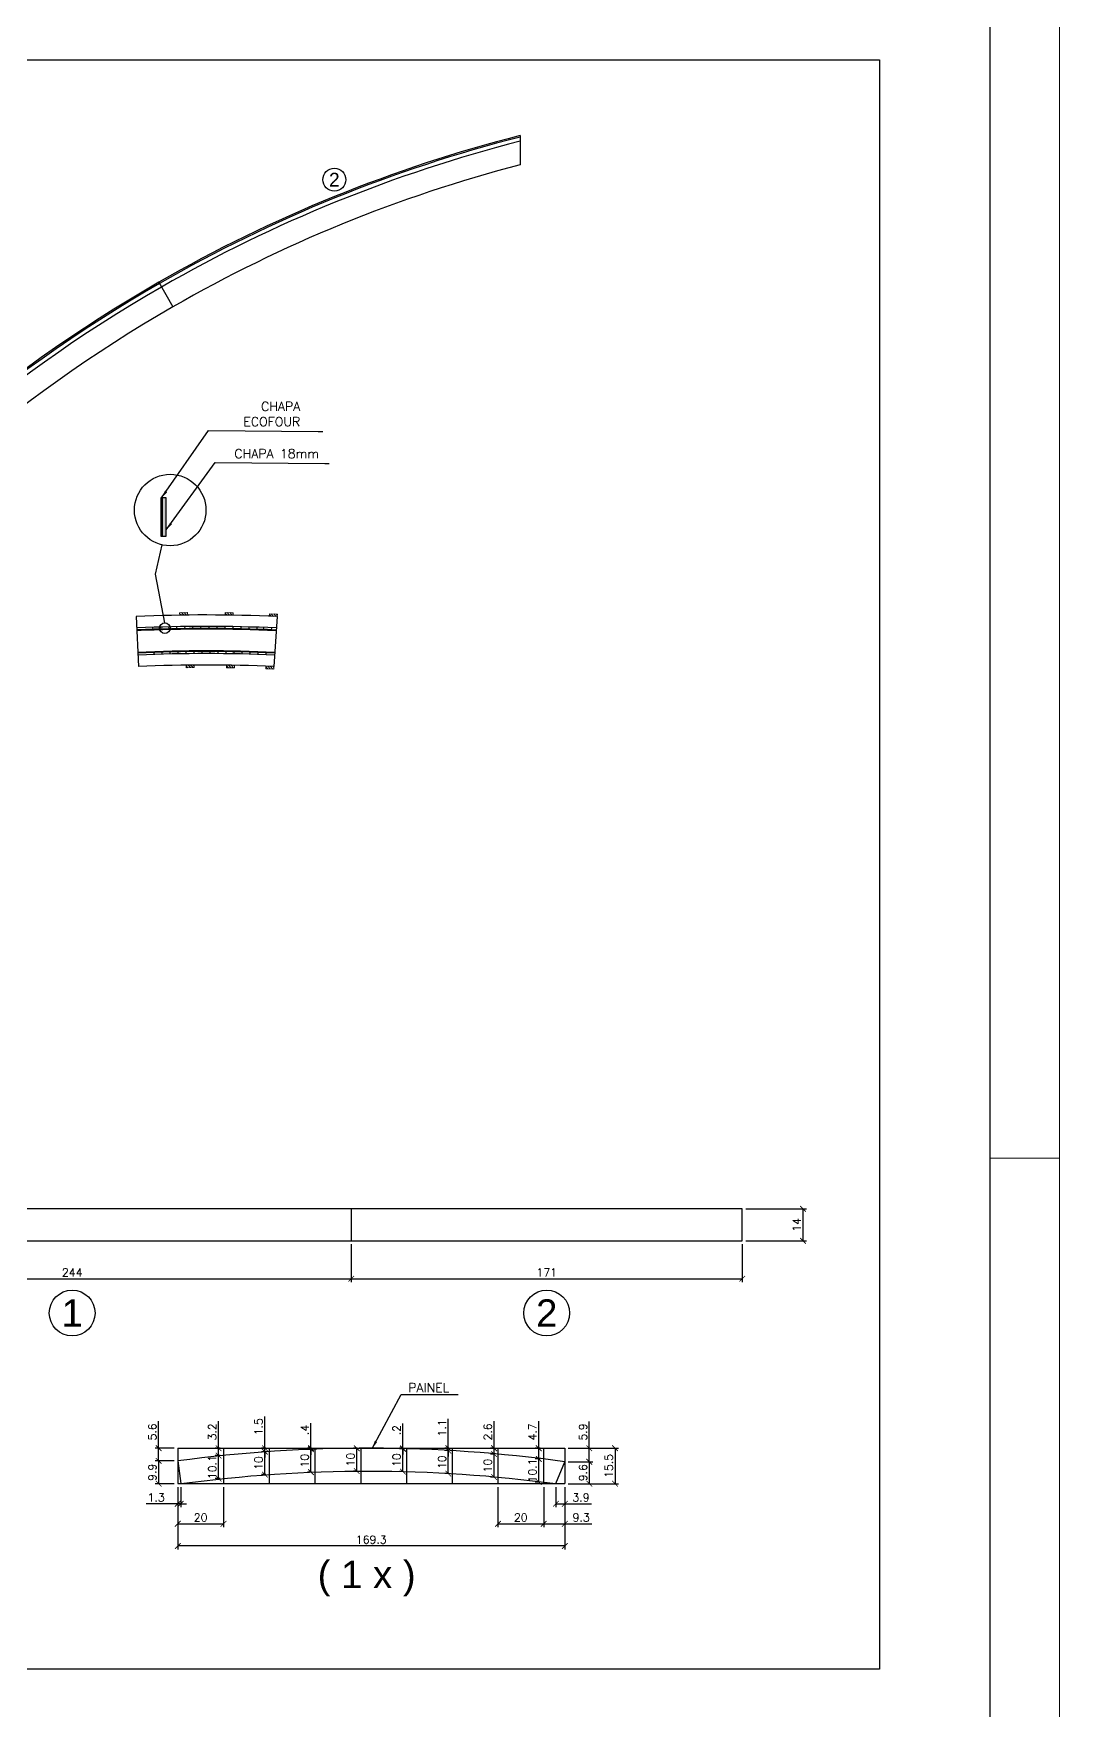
# Model space of a CAD drawing. Extents: x 3022 to 8661, y -614 to 3008.
# Drawn here: x 7764 to 8661, y 714 to 2181 of the extents above; entities that cross this region are included whole.
import ezdxf
from ezdxf.enums import TextEntityAlignment as Align

# ---------------------------------------------------------------- set-up
doc = ezdxf.new("R2010")
doc.units = 0
doc.header["$PDMODE"] = 34
for name, color, linetype in [('COTA', 241, 'Continuous'), ('Cota Seção (2x)', 4, 'Continuous'), ('Painéis', 200, 'Continuous'), ('Romaneio', 10, 'Continuous')]:
    doc.layers.add(name, color=color, linetype=linetype)
for name, color, linetype, lineweight in [('FOLHA', 255, 'Continuous', 5), ('Hachura', 251, 'Continuous', 9), ('Madeira', 126, 'Continuous', 18)]:
    doc.layers.add(name, color=color, linetype=linetype, lineweight=lineweight)
doc.styles.add('ARIAL', font='arial.ttf')
doc.styles.add('COTA TECNICA', font='techl___.ttf', dxfattribs={"height": 10})
doc.styles.add('ROMANS', font='romans.shx')
doc.dimstyles.new('Cota Seção (2x)', dxfattribs={"dimtxt": 7, "dimasz": 5, "dimexe": 3, "dimexo": 3, "dimgap": 2, "dimtad": 3, "dimdec": 1, "dimlfac": 0.5, "dimzin": 12, "dimdsep": 46, "dimtxsty": 'ROMANS', "dimblk": 'ARCHTICK', "dimcen": 0, "dimclrd": 4, "dimclre": 4, "dimclrt": 1, "dimadec": 1, "dimazin": 3, "dimtfac": 1, "dimtdec": 1, "dimtmove": 0, "dimatfit": 3, "dimldrblk": 'OBLIQUE', "dimfxl": 1, "dimtolj": 1, "dimtzin": 12, "dimarcsym": 0})
doc.dimstyles.new('PAINEL', dxfattribs={"dimtxt": 10, "dimasz": 3, "dimexe": 3, "dimexo": 3, "dimgap": 3, "dimtad": 1, "dimdec": 1, "dimzin": 12, "dimdsep": 46, "dimtxsty": 'COTA TECNICA', "dimblk1": 'OBLIQUE', "dimblk2": 'OBLIQUE', "dimsah": 1, "dimcen": 0.9, "dimclrd": 4, "dimclre": 4, "dimclrt": 240, "dimadec": 1, "dimazin": 3, "dimtfac": 1, "dimtdec": 1, "dimtmove": 0, "dimatfit": 3, "dimfxl": 1, "dimtolj": 1, "dimtzin": 12, "dimarcsym": 0})

# ---------------------------------------------------------------- blocks, each defined once
blk = doc.blocks.new('_ArchTick')
at = {"color": 0, "linetype": 'ByBlock', "const_width": 0.15}
blk.add_lwpolyline([(-0.5, -0.5), (0.5, 0.5)], dxfattribs=at)
blk = doc.blocks.new('*D322')
at = {"layer": 'COTA', "color": 4, "lineweight": -2, "transparency": 16777216}
for p, q in [((7554.1, 1121.7), (7554.1, 1088.6)), ((8042.1, 1121.7), (8042.1, 1088.6)), ((7554.1, 1091.6), (8042.1, 1091.6))]:
    blk.add_line(p, q, dxfattribs=at)
at = {"layer": 'Defpoints', "color": 0, "transparency": 16777216}
for p in [(7554.1, 1124.7), (8042.1, 1124.7), (8042.1, 1091.6)]:
    blk.add_point(p, dxfattribs=at)
at = {"layer": 'COTA', "color": 4, "lineweight": -2, "transparency": 16777216, "xscale": 5, "yscale": 5, "zscale": 5, "rotation": 180}
blk.add_blockref('_ArchTick', (7554.1, 1091.6), dxfattribs=at)
at = {"layer": 'COTA', "color": 4, "lineweight": -2, "transparency": 16777216, "xscale": 5, "yscale": 5, "zscale": 5}
blk.add_blockref('_ArchTick', (8042.1, 1091.6), dxfattribs=at)
at = {"layer": 'COTA', "color": 1, "transparency": 16777216, "insert": (7798.1, 1097.1), "char_height": 7, "attachment_point": 5, "style": 'ROMANS'}
blk.add_mtext('\\A1;244', dxfattribs=at)
blk = doc.blocks.new('_Oblique')
at = {"color": 0, "linetype": 'ByBlock', "lineweight": -2}
blk.add_line((-0.5, -0.5), (0.5, 0.5), dxfattribs=at)
blk = doc.blocks.new('*D323')
at = {"layer": 'COTA', "color": 4, "lineweight": -2, "transparency": 16777216}
for p, q in [((8042.1, 1121.7), (8042.1, 1088.6)), ((8384.1, 1121.7), (8384.1, 1088.6)), ((8042.1, 1091.6), (8384.1, 1091.6))]:
    blk.add_line(p, q, dxfattribs=at)
at = {"layer": 'Defpoints', "color": 0, "transparency": 16777216}
for p in [(8042.1, 1124.7), (8384.1, 1124.7), (8384.1, 1091.6)]:
    blk.add_point(p, dxfattribs=at)
at = {"layer": 'COTA', "color": 4, "lineweight": -2, "transparency": 16777216, "xscale": 5, "yscale": 5, "zscale": 5, "rotation": 180}
blk.add_blockref('_ArchTick', (8042.1, 1091.6), dxfattribs=at)
at = {"layer": 'COTA', "color": 4, "lineweight": -2, "transparency": 16777216, "xscale": 5, "yscale": 5, "zscale": 5}
blk.add_blockref('_ArchTick', (8384.1, 1091.6), dxfattribs=at)
at = {"layer": 'COTA', "color": 1, "transparency": 16777216, "insert": (8213.1, 1097.1), "char_height": 7, "attachment_point": 5, "style": 'ROMANS'}
blk.add_mtext('\\A1;171', dxfattribs=at)
blk = doc.blocks.new('*D324')
at = {"layer": 'COTA', "color": 4, "lineweight": -2, "transparency": 16777216}
for p, q in [((8387.1, 1152.7), (8440.2, 1152.7)), ((8437.2, 1124.7), (8437.2, 1152.7)), ((8387.1, 1124.7), (8440.2, 1124.7))]:
    blk.add_line(p, q, dxfattribs=at)
at = {"layer": 'Defpoints', "color": 0, "transparency": 16777216}
for p in [(8384.1, 1152.7), (8437.2, 1152.7), (8384.1, 1124.7)]:
    blk.add_point(p, dxfattribs=at)
at = {"layer": 'COTA', "color": 4, "lineweight": -2, "transparency": 16777216, "xscale": 5, "yscale": 5, "zscale": 5}
for p, rotation in [((8437.2, 1152.7), 90), ((8437.2, 1124.7), 270)]:
    blk.add_blockref('_ArchTick', p, dxfattribs=dict(at, rotation=rotation))
at = {"layer": 'COTA', "color": 1, "transparency": 16777216, "insert": (8431.7, 1138.7), "char_height": 7, "attachment_point": 5, "rotation": 90, "style": 'ROMANS'}
blk.add_mtext('\\A1;14', dxfattribs=at)
blk = doc.blocks.new('*D357')
at = {"layer": 'COTA', "color": 4, "lineweight": -2, "transparency": 16777216}
for p, q in [((7890.4, 909.3), (7890.4, 854.8)), ((8228.9, 909.3), (8228.9, 854.8)), ((8228.9, 857.8), (7890.4, 857.8))]:
    blk.add_line(p, q, dxfattribs=at)
at = {"layer": 'Defpoints', "color": 0, "transparency": 16777216}
for p in [(7890.4, 912.3), (8228.9, 912.3), (7890.4, 857.8)]:
    blk.add_point(p, dxfattribs=at)
at = {"layer": 'COTA', "color": 4, "lineweight": -2, "transparency": 16777216, "xscale": 5, "yscale": 5, "zscale": 5, "rotation": 180}
blk.add_blockref('_ArchTick', (7890.4, 857.8), dxfattribs=at)
at = {"layer": 'COTA', "color": 4, "lineweight": -2, "transparency": 16777216, "xscale": 5, "yscale": 5, "zscale": 5}
blk.add_blockref('_ArchTick', (8228.9, 857.8), dxfattribs=at)
at = {"layer": 'COTA', "color": 1, "transparency": 16777216, "insert": (8059.6, 863.3), "char_height": 7, "attachment_point": 5, "style": 'ROMANS'}
blk.add_mtext('\\A1;169.3', dxfattribs=at)
blk = doc.blocks.new('*D358')
at = {"layer": 'COTA', "color": 4, "lineweight": -2, "transparency": 16777216}
for p, q in [((7890.4, 909.3), (7890.4, 891.7)), ((7893, 909.3), (7893, 891.7)), ((7890.4, 894.7), (7862.7, 894.7)), ((7893, 894.7), (7890.4, 894.7)), ((7893, 894.7), (7898, 894.7))]:
    blk.add_line(p, q, dxfattribs=at)
at = {"layer": 'Defpoints', "color": 0, "transparency": 16777216}
for p in [(7890.4, 912.3), (7893, 912.3), (7890.4, 894.7)]:
    blk.add_point(p, dxfattribs=at)
at = {"layer": 'COTA', "color": 4, "lineweight": -2, "transparency": 16777216, "xscale": 5, "yscale": 5, "zscale": 5}
blk.add_blockref('_ArchTick', (7890.4, 894.7), dxfattribs=at)
at = {"layer": 'COTA', "color": 4, "lineweight": -2, "transparency": 16777216, "xscale": 5, "yscale": 5, "zscale": 5, "rotation": 180}
blk.add_blockref('_ArchTick', (7893, 894.7), dxfattribs=at)
at = {"layer": 'COTA', "color": 1, "transparency": 16777216, "insert": (7871.5, 900.2), "char_height": 7, "attachment_point": 5, "style": 'ROMANS'}
blk.add_mtext('\\A1;1.3', dxfattribs=at)
blk = doc.blocks.new('*D359')
at = {"layer": 'COTA', "color": 4, "lineweight": -2, "transparency": 16777216}
for p, q in [((7890.4, 909.3), (7890.4, 874.2)), ((7930.4, 909.3), (7930.4, 874.2)), ((7890.4, 877.2), (7930.4, 877.2))]:
    blk.add_line(p, q, dxfattribs=at)
at = {"layer": 'Defpoints', "color": 0, "transparency": 16777216}
for p in [(7890.4, 912.3), (7930.4, 912.3), (7930.4, 877.2)]:
    blk.add_point(p, dxfattribs=at)
at = {"layer": 'COTA', "color": 4, "lineweight": -2, "transparency": 16777216, "xscale": 5, "yscale": 5, "zscale": 5, "rotation": 180}
blk.add_blockref('_ArchTick', (7890.4, 877.2), dxfattribs=at)
at = {"layer": 'COTA', "color": 4, "lineweight": -2, "transparency": 16777216, "xscale": 5, "yscale": 5, "zscale": 5}
blk.add_blockref('_ArchTick', (7930.4, 877.2), dxfattribs=at)
at = {"layer": 'COTA', "color": 1, "transparency": 16777216, "insert": (7910.4, 882.7), "char_height": 7, "attachment_point": 5, "style": 'ROMANS'}
blk.add_mtext('\\A1;20', dxfattribs=at)
blk = doc.blocks.new('*D360')
at = {"layer": 'COTA', "color": 4, "lineweight": -2, "transparency": 16777216}
for p, q in [((8170.4, 909.3), (8170.4, 874.2)), ((8210.4, 909.3), (8210.4, 874.2)), ((8170.4, 877.2), (8210.4, 877.2))]:
    blk.add_line(p, q, dxfattribs=at)
at = {"layer": 'Defpoints', "color": 0, "transparency": 16777216}
for p in [(8170.4, 912.3), (8210.4, 912.3), (8210.4, 877.2)]:
    blk.add_point(p, dxfattribs=at)
at = {"layer": 'COTA', "color": 4, "lineweight": -2, "transparency": 16777216, "xscale": 5, "yscale": 5, "zscale": 5, "rotation": 180}
blk.add_blockref('_ArchTick', (8170.4, 877.2), dxfattribs=at)
at = {"layer": 'COTA', "color": 4, "lineweight": -2, "transparency": 16777216, "xscale": 5, "yscale": 5, "zscale": 5}
blk.add_blockref('_ArchTick', (8210.4, 877.2), dxfattribs=at)
at = {"layer": 'COTA', "color": 1, "transparency": 16777216, "insert": (8190.4, 882.7), "char_height": 7, "attachment_point": 5, "style": 'ROMANS'}
blk.add_mtext('\\A1;20', dxfattribs=at)
blk = doc.blocks.new('*D361')
at = {"layer": 'COTA', "color": 4, "lineweight": -2, "transparency": 16777216}
for p, q in [((8210.4, 909.3), (8210.4, 874.2)), ((8228.9, 909.3), (8228.9, 874.2)), ((8210.4, 877.2), (8228.9, 877.2)), ((8228.9, 877.2), (8252.5, 877.2))]:
    blk.add_line(p, q, dxfattribs=at)
at = {"layer": 'Defpoints', "color": 0, "transparency": 16777216}
for p in [(8210.4, 912.3), (8228.9, 912.3), (8228.9, 877.2)]:
    blk.add_point(p, dxfattribs=at)
at = {"layer": 'COTA', "color": 4, "lineweight": -2, "transparency": 16777216, "xscale": 5, "yscale": 5, "zscale": 5, "rotation": 180}
blk.add_blockref('_ArchTick', (8210.4, 877.2), dxfattribs=at)
at = {"layer": 'COTA', "color": 4, "lineweight": -2, "transparency": 16777216, "xscale": 5, "yscale": 5, "zscale": 5}
blk.add_blockref('_ArchTick', (8228.9, 877.2), dxfattribs=at)
at = {"layer": 'COTA', "color": 1, "transparency": 16777216, "insert": (8243.2, 882.7), "char_height": 7, "attachment_point": 5, "style": 'ROMANS'}
blk.add_mtext('\\A1;9.3', dxfattribs=at)
blk = doc.blocks.new('*D362')
at = {"layer": 'COTA', "color": 4, "lineweight": -2, "transparency": 16777216}
for p, q in [((8221.1, 909.3), (8221.1, 891.7)), ((8228.9, 909.3), (8228.9, 891.7)), ((8221.1, 894.7), (8228.9, 894.7)), ((8228.9, 894.7), (8252.2, 894.7))]:
    blk.add_line(p, q, dxfattribs=at)
at = {"layer": 'Defpoints', "color": 0, "transparency": 16777216}
for p in [(8221.1, 912.3), (8228.9, 912.3), (8228.9, 894.7)]:
    blk.add_point(p, dxfattribs=at)
at = {"layer": 'COTA', "color": 4, "lineweight": -2, "transparency": 16777216, "xscale": 5, "yscale": 5, "zscale": 5, "rotation": 180}
blk.add_blockref('_ArchTick', (8221.1, 894.7), dxfattribs=at)
at = {"layer": 'COTA', "color": 4, "lineweight": -2, "transparency": 16777216, "xscale": 5, "yscale": 5, "zscale": 5}
blk.add_blockref('_ArchTick', (8228.9, 894.7), dxfattribs=at)
at = {"layer": 'COTA', "color": 1, "transparency": 16777216, "insert": (8243, 900.2), "char_height": 7, "attachment_point": 5, "style": 'ROMANS'}
blk.add_mtext('\\A1;3.9', dxfattribs=at)
blk = doc.blocks.new('*D363')
at = {"layer": 'COTA', "color": 4, "lineweight": -2, "transparency": 16777216}
for p, q in [((7887.4, 932.2), (7870.7, 932.2)), ((7873.7, 932.2), (7873.7, 912.3)), ((7887.4, 912.3), (7870.7, 912.3))]:
    blk.add_line(p, q, dxfattribs=at)
at = {"layer": 'Defpoints', "color": 0, "transparency": 16777216}
for p in [(7890.4, 932.2), (7873.7, 912.3), (7890.4, 912.3)]:
    blk.add_point(p, dxfattribs=at)
at = {"layer": 'COTA', "color": 4, "lineweight": -2, "transparency": 16777216, "xscale": 5, "yscale": 5, "zscale": 5}
for p, rotation in [((7873.7, 932.2), 90), ((7873.7, 912.3), 270)]:
    blk.add_blockref('_ArchTick', p, dxfattribs=dict(at, rotation=rotation))
at = {"layer": 'COTA', "color": 1, "transparency": 16777216, "insert": (7868.2, 922.3), "char_height": 7, "attachment_point": 5, "rotation": 90, "style": 'ROMANS'}
blk.add_mtext('\\A1;9.9', dxfattribs=at)
blk = doc.blocks.new('*D364')
at = {"layer": 'COTA', "color": 4, "lineweight": -2, "transparency": 16777216}
for p, q in [((7873.7, 943.3), (7873.7, 967)), ((7887.4, 943.3), (7870.7, 943.3)), ((7873.7, 932.2), (7873.7, 943.3)), ((7887.4, 932.2), (7870.7, 932.2))]:
    blk.add_line(p, q, dxfattribs=at)
at = {"layer": 'Defpoints', "color": 0, "transparency": 16777216}
for p in [(7873.7, 943.3), (7890.4, 943.3), (7890.4, 932.2)]:
    blk.add_point(p, dxfattribs=at)
at = {"layer": 'COTA', "color": 4, "lineweight": -2, "transparency": 16777216, "xscale": 5, "yscale": 5, "zscale": 5}
for p, rotation in [((7873.7, 943.3), 90), ((7873.7, 932.2), 270)]:
    blk.add_blockref('_ArchTick', p, dxfattribs=dict(at, rotation=rotation))
at = {"layer": 'COTA', "color": 1, "transparency": 16777216, "insert": (7868.2, 957.6), "char_height": 7, "attachment_point": 5, "rotation": 90, "style": 'ROMANS'}
blk.add_mtext('\\A1;5.6', dxfattribs=at)
blk = doc.blocks.new('*D365')
at = {"layer": 'COTA', "color": 4, "lineweight": -2, "transparency": 16777216}
for p, q in [((7927.4, 936.9), (7923.1, 936.9)), ((7926.1, 916.8), (7926.1, 936.9)), ((7927.4, 916.8), (7923.1, 916.8))]:
    blk.add_line(p, q, dxfattribs=at)
at = {"layer": 'Defpoints', "color": 0, "transparency": 16777216}
for p in [(7926.1, 936.9), (7930.4, 936.9), (7930.4, 916.8)]:
    blk.add_point(p, dxfattribs=at)
at = {"layer": 'COTA', "color": 4, "lineweight": -2, "transparency": 16777216, "xscale": 5, "yscale": 5, "zscale": 5}
for p, rotation in [((7926.1, 936.9), 90), ((7926.1, 916.8), 270)]:
    blk.add_blockref('_ArchTick', p, dxfattribs=dict(at, rotation=rotation))
at = {"layer": 'COTA', "color": 1, "transparency": 16777216, "insert": (7920.6, 926.8), "char_height": 7, "attachment_point": 5, "rotation": 90, "style": 'ROMANS'}
blk.add_mtext('\\A1;10.1', dxfattribs=at)
blk = doc.blocks.new('*D366')
at = {"layer": 'COTA', "color": 4, "lineweight": -2, "transparency": 16777216}
for p, q in [((7926.1, 943.3), (7926.1, 967)), ((7927.4, 943.3), (7923.1, 943.3)), ((7926.1, 936.9), (7926.1, 943.3)), ((7927.4, 936.9), (7923.1, 936.9))]:
    blk.add_line(p, q, dxfattribs=at)
at = {"layer": 'Defpoints', "color": 0, "transparency": 16777216}
for p in [(7926.1, 943.3), (7930.4, 943.3), (7930.4, 936.9)]:
    blk.add_point(p, dxfattribs=at)
at = {"layer": 'COTA', "color": 4, "lineweight": -2, "transparency": 16777216, "xscale": 5, "yscale": 5, "zscale": 5}
for p, rotation in [((7926.1, 943.3), 90), ((7926.1, 936.9), 270)]:
    blk.add_blockref('_ArchTick', p, dxfattribs=dict(at, rotation=rotation))
at = {"layer": 'COTA', "color": 1, "transparency": 16777216, "insert": (7920.6, 957.6), "char_height": 7, "attachment_point": 5, "rotation": 90, "style": 'ROMANS'}
blk.add_mtext('\\A1;3.2', dxfattribs=at)
blk = doc.blocks.new('*D367')
at = {"layer": 'COTA', "color": 4, "lineweight": -2, "transparency": 16777216}
for p, q in [((7967.4, 940.3), (7963.6, 940.3)), ((7966.6, 920.3), (7966.6, 940.3)), ((7967.4, 920.3), (7963.6, 920.3))]:
    blk.add_line(p, q, dxfattribs=at)
at = {"layer": 'Defpoints', "color": 0, "transparency": 16777216}
for p in [(7966.6, 940.3), (7970.4, 940.3), (7970.4, 920.3)]:
    blk.add_point(p, dxfattribs=at)
at = {"layer": 'COTA', "color": 4, "lineweight": -2, "transparency": 16777216, "xscale": 5, "yscale": 5, "zscale": 5}
for p, rotation in [((7966.6, 940.3), 90), ((7966.6, 920.3), 270)]:
    blk.add_blockref('_ArchTick', p, dxfattribs=dict(at, rotation=rotation))
at = {"layer": 'COTA', "color": 1, "transparency": 16777216, "insert": (7961.1, 930.3), "char_height": 7, "attachment_point": 5, "rotation": 90, "style": 'ROMANS'}
blk.add_mtext('\\A1;10', dxfattribs=at)
blk = doc.blocks.new('*D368')
at = {"layer": 'COTA', "color": 4, "lineweight": -2, "transparency": 16777216}
for p, q in [((7966.6, 943.3), (7966.6, 971)), ((7967.4, 943.3), (7963.6, 943.3)), ((7967.4, 940.3), (7963.6, 940.3)), ((7966.6, 940.3), (7966.6, 943.3)), ((7966.6, 940.3), (7966.6, 935.3))]:
    blk.add_line(p, q, dxfattribs=at)
at = {"layer": 'Defpoints', "color": 0, "transparency": 16777216}
for p in [(7966.6, 943.3), (7970.4, 943.3), (7970.4, 940.3)]:
    blk.add_point(p, dxfattribs=at)
at = {"layer": 'COTA', "color": 4, "lineweight": -2, "transparency": 16777216, "xscale": 5, "yscale": 5, "zscale": 5}
for p, rotation in [((7966.6, 943.3), 270), ((7966.6, 940.3), 90)]:
    blk.add_blockref('_ArchTick', p, dxfattribs=dict(at, rotation=rotation))
at = {"layer": 'COTA', "color": 1, "transparency": 16777216, "insert": (7961.1, 962.1), "char_height": 7, "attachment_point": 5, "rotation": 90, "style": 'ROMANS'}
blk.add_mtext('\\A1;1.5', dxfattribs=at)
blk = doc.blocks.new('*D369')
at = {"layer": 'COTA', "color": 4, "lineweight": -2, "transparency": 16777216}
for p, q in [((8007.4, 942.4), (8003.9, 942.4)), ((8006.9, 922.4), (8006.9, 942.4)), ((8007.4, 922.4), (8003.9, 922.4))]:
    blk.add_line(p, q, dxfattribs=at)
at = {"layer": 'Defpoints', "color": 0, "transparency": 16777216}
for p in [(8006.9, 942.4), (8010.4, 942.4), (8010.4, 922.4)]:
    blk.add_point(p, dxfattribs=at)
at = {"layer": 'COTA', "color": 4, "lineweight": -2, "transparency": 16777216, "xscale": 5, "yscale": 5, "zscale": 5}
for p, rotation in [((8006.9, 942.4), 90), ((8006.9, 922.4), 270)]:
    blk.add_blockref('_ArchTick', p, dxfattribs=dict(at, rotation=rotation))
at = {"layer": 'COTA', "color": 1, "transparency": 16777216, "insert": (8001.4, 932.4), "char_height": 7, "attachment_point": 5, "rotation": 90, "style": 'ROMANS'}
blk.add_mtext('\\A1;10', dxfattribs=at)
blk = doc.blocks.new('*D370')
at = {"layer": 'COTA', "color": 4, "lineweight": -2, "transparency": 16777216}
for p, q in [((8006.9, 943.3), (8006.9, 965.3)), ((8007.4, 943.3), (8003.9, 943.3)), ((8007.4, 942.4), (8003.9, 942.4)), ((8006.9, 942.4), (8006.9, 943.3)), ((8006.9, 942.4), (8006.9, 937.4))]:
    blk.add_line(p, q, dxfattribs=at)
at = {"layer": 'Defpoints', "color": 0, "transparency": 16777216}
for p in [(8006.9, 943.3), (8010.4, 943.3), (8010.4, 942.4)]:
    blk.add_point(p, dxfattribs=at)
at = {"layer": 'COTA', "color": 4, "lineweight": -2, "transparency": 16777216, "xscale": 5, "yscale": 5, "zscale": 5}
for p, rotation in [((8006.9, 943.3), 270), ((8006.9, 942.4), 90)]:
    blk.add_blockref('_ArchTick', p, dxfattribs=dict(at, rotation=rotation))
at = {"layer": 'COTA', "color": 1, "transparency": 16777216, "insert": (8001.4, 959.3), "char_height": 7, "attachment_point": 5, "rotation": 90, "style": 'ROMANS'}
blk.add_mtext('\\A1;.4', dxfattribs=at)
blk = doc.blocks.new('*D371')
at = {"layer": 'COTA', "color": 4, "lineweight": -2, "transparency": 16777216}
for p, q in [((8047.4, 943.3), (8044, 943.3)), ((8047, 923.3), (8047, 943.3)), ((8047.4, 923.3), (8044, 923.3))]:
    blk.add_line(p, q, dxfattribs=at)
at = {"layer": 'Defpoints', "color": 0, "transparency": 16777216}
for p in [(8047, 943.3), (8050.4, 943.3), (8050.4, 923.3)]:
    blk.add_point(p, dxfattribs=at)
at = {"layer": 'COTA', "color": 4, "lineweight": -2, "transparency": 16777216, "xscale": 5, "yscale": 5, "zscale": 5}
for p, rotation in [((8047, 943.3), 90), ((8047, 923.3), 270)]:
    blk.add_blockref('_ArchTick', p, dxfattribs=dict(at, rotation=rotation))
at = {"layer": 'COTA', "color": 1, "transparency": 16777216, "insert": (8041.5, 933.3), "char_height": 7, "attachment_point": 5, "rotation": 90, "style": 'ROMANS'}
blk.add_mtext('\\A1;10', dxfattribs=at)
blk = doc.blocks.new('*D372')
at = {"layer": 'COTA', "color": 4, "lineweight": -2, "transparency": 16777216}
for p, q in [((8087.4, 942.9), (8084.3, 942.9)), ((8087.3, 922.9), (8087.3, 942.9)), ((8087.4, 922.9), (8084.3, 922.9))]:
    blk.add_line(p, q, dxfattribs=at)
at = {"layer": 'Defpoints', "color": 0, "transparency": 16777216}
for p in [(8087.3, 942.9), (8090.4, 942.9), (8090.4, 922.9)]:
    blk.add_point(p, dxfattribs=at)
at = {"layer": 'COTA', "color": 4, "lineweight": -2, "transparency": 16777216, "xscale": 5, "yscale": 5, "zscale": 5}
for p, rotation in [((8087.3, 942.9), 90), ((8087.3, 922.9), 270)]:
    blk.add_blockref('_ArchTick', p, dxfattribs=dict(at, rotation=rotation))
at = {"layer": 'COTA', "color": 1, "transparency": 16777216, "insert": (8081.8, 932.9), "char_height": 7, "attachment_point": 5, "rotation": 90, "style": 'ROMANS'}
blk.add_mtext('\\A1;10', dxfattribs=at)
blk = doc.blocks.new('*D373')
at = {"layer": 'COTA', "color": 4, "lineweight": -2, "transparency": 16777216}
for p, q in [((8087.3, 943.3), (8087.3, 965)), ((8087.4, 943.3), (8084.3, 943.3)), ((8087.4, 942.9), (8084.3, 942.9)), ((8087.3, 942.9), (8087.3, 943.3)), ((8087.3, 942.9), (8087.3, 937.9))]:
    blk.add_line(p, q, dxfattribs=at)
at = {"layer": 'Defpoints', "color": 0, "transparency": 16777216}
for p in [(8087.3, 943.3), (8090.4, 943.3), (8090.4, 942.9)]:
    blk.add_point(p, dxfattribs=at)
at = {"layer": 'COTA', "color": 4, "lineweight": -2, "transparency": 16777216, "xscale": 5, "yscale": 5, "zscale": 5}
for p, rotation in [((8087.3, 943.3), 270), ((8087.3, 942.9), 90)]:
    blk.add_blockref('_ArchTick', p, dxfattribs=dict(at, rotation=rotation))
at = {"layer": 'COTA', "color": 1, "transparency": 16777216, "insert": (8081.8, 959.1), "char_height": 7, "attachment_point": 5, "rotation": 90, "style": 'ROMANS'}
blk.add_mtext('\\A1;.2', dxfattribs=at)
blk = doc.blocks.new('*D374')
at = {"layer": 'COTA', "color": 4, "lineweight": -2, "transparency": 16777216}
for p, q in [((8127.4, 941.2), (8124, 941.2)), ((8127, 921.1), (8127, 941.2)), ((8127.4, 921.1), (8124, 921.1))]:
    blk.add_line(p, q, dxfattribs=at)
at = {"layer": 'Defpoints', "color": 0, "transparency": 16777216}
for p in [(8127, 941.2), (8130.4, 941.2), (8130.4, 921.1)]:
    blk.add_point(p, dxfattribs=at)
at = {"layer": 'COTA', "color": 4, "lineweight": -2, "transparency": 16777216, "xscale": 5, "yscale": 5, "zscale": 5}
for p, rotation in [((8127, 941.2), 90), ((8127, 921.1), 270)]:
    blk.add_blockref('_ArchTick', p, dxfattribs=dict(at, rotation=rotation))
at = {"layer": 'COTA', "color": 1, "transparency": 16777216, "insert": (8121.5, 931.1), "char_height": 7, "attachment_point": 5, "rotation": 90, "style": 'ROMANS'}
blk.add_mtext('\\A1;10', dxfattribs=at)
blk = doc.blocks.new('*D375')
at = {"layer": 'COTA', "color": 4, "lineweight": -2, "transparency": 16777216}
for p, q in [((8127, 943.3), (8127, 969)), ((8127.4, 943.3), (8124, 943.3)), ((8127.4, 941.2), (8124, 941.2)), ((8127, 941.2), (8127, 943.3)), ((8127, 941.2), (8127, 936.2))]:
    blk.add_line(p, q, dxfattribs=at)
at = {"layer": 'Defpoints', "color": 0, "transparency": 16777216}
for p in [(8127, 943.3), (8130.4, 943.3), (8130.4, 941.2)]:
    blk.add_point(p, dxfattribs=at)
at = {"layer": 'COTA', "color": 4, "lineweight": -2, "transparency": 16777216, "xscale": 5, "yscale": 5, "zscale": 5}
for p, rotation in [((8127, 943.3), 270), ((8127, 941.2), 90)]:
    blk.add_blockref('_ArchTick', p, dxfattribs=dict(at, rotation=rotation))
at = {"layer": 'COTA', "color": 1, "transparency": 16777216, "insert": (8121.5, 961.1), "char_height": 7, "attachment_point": 5, "rotation": 90, "style": 'ROMANS'}
blk.add_mtext('\\A1;1.1', dxfattribs=at)
blk = doc.blocks.new('*D376')
at = {"layer": 'COTA', "color": 4, "lineweight": -2, "transparency": 16777216}
for p, q in [((8167.4, 938.2), (8164, 938.2)), ((8167, 918.1), (8167, 938.2)), ((8167.4, 918.1), (8164, 918.1))]:
    blk.add_line(p, q, dxfattribs=at)
at = {"layer": 'Defpoints', "color": 0, "transparency": 16777216}
for p in [(8167, 938.2), (8170.4, 938.2), (8170.4, 918.1)]:
    blk.add_point(p, dxfattribs=at)
at = {"layer": 'COTA', "color": 4, "lineweight": -2, "transparency": 16777216, "xscale": 5, "yscale": 5, "zscale": 5}
for p, rotation in [((8167, 938.2), 90), ((8167, 918.1), 270)]:
    blk.add_blockref('_ArchTick', p, dxfattribs=dict(at, rotation=rotation))
at = {"layer": 'COTA', "color": 1, "transparency": 16777216, "insert": (8161.5, 928.1), "char_height": 7, "attachment_point": 5, "rotation": 90, "style": 'ROMANS'}
blk.add_mtext('\\A1;10', dxfattribs=at)
blk = doc.blocks.new('*D377')
at = {"layer": 'COTA', "color": 4, "lineweight": -2, "transparency": 16777216}
for p, q in [((8167, 943.3), (8167, 967)), ((8167.4, 943.3), (8164, 943.3)), ((8167, 938.2), (8167, 943.3)), ((8167.4, 938.2), (8164, 938.2))]:
    blk.add_line(p, q, dxfattribs=at)
at = {"layer": 'Defpoints', "color": 0, "transparency": 16777216}
for p in [(8167, 943.3), (8170.4, 943.3), (8170.4, 938.2)]:
    blk.add_point(p, dxfattribs=at)
at = {"layer": 'COTA', "color": 4, "lineweight": -2, "transparency": 16777216, "xscale": 5, "yscale": 5, "zscale": 5}
for p, rotation in [((8167, 943.3), 90), ((8167, 938.2), 270)]:
    blk.add_blockref('_ArchTick', p, dxfattribs=dict(at, rotation=rotation))
at = {"layer": 'COTA', "color": 1, "transparency": 16777216, "insert": (8161.5, 957.6), "char_height": 7, "attachment_point": 5, "rotation": 90, "style": 'ROMANS'}
blk.add_mtext('\\A1;2.6', dxfattribs=at)
blk = doc.blocks.new('*D378')
at = {"layer": 'COTA', "color": 4, "lineweight": -2, "transparency": 16777216}
for p, q in [((8207.4, 933.9), (8203.1, 933.9)), ((8206.1, 913.7), (8206.1, 933.9)), ((8207.4, 913.7), (8203.1, 913.7))]:
    blk.add_line(p, q, dxfattribs=at)
at = {"layer": 'Defpoints', "color": 0, "transparency": 16777216}
for p in [(8206.1, 933.9), (8210.4, 933.9), (8210.4, 913.7)]:
    blk.add_point(p, dxfattribs=at)
at = {"layer": 'COTA', "color": 4, "lineweight": -2, "transparency": 16777216, "xscale": 5, "yscale": 5, "zscale": 5}
for p, rotation in [((8206.1, 933.9), 90), ((8206.1, 913.7), 270)]:
    blk.add_blockref('_ArchTick', p, dxfattribs=dict(at, rotation=rotation))
at = {"layer": 'COTA', "color": 1, "transparency": 16777216, "insert": (8200.6, 923.8), "char_height": 7, "attachment_point": 5, "rotation": 90, "style": 'ROMANS'}
blk.add_mtext('\\A1;10.1', dxfattribs=at)
blk = doc.blocks.new('*D379')
at = {"layer": 'COTA', "color": 4, "lineweight": -2, "transparency": 16777216}
for p, q in [((8206.1, 943.3), (8206.1, 967)), ((8207.4, 943.3), (8203.1, 943.3)), ((8206.1, 933.9), (8206.1, 943.3)), ((8207.4, 933.9), (8203.1, 933.9))]:
    blk.add_line(p, q, dxfattribs=at)
at = {"layer": 'Defpoints', "color": 0, "transparency": 16777216}
for p in [(8206.1, 943.3), (8210.4, 943.3), (8210.4, 933.9)]:
    blk.add_point(p, dxfattribs=at)
at = {"layer": 'COTA', "color": 4, "lineweight": -2, "transparency": 16777216, "xscale": 5, "yscale": 5, "zscale": 5}
for p, rotation in [((8206.1, 943.3), 90), ((8206.1, 933.9), 270)]:
    blk.add_blockref('_ArchTick', p, dxfattribs=dict(at, rotation=rotation))
at = {"layer": 'COTA', "color": 1, "transparency": 16777216, "insert": (8200.6, 957.6), "char_height": 7, "attachment_point": 5, "rotation": 90, "style": 'ROMANS'}
blk.add_mtext('\\A1;4.7', dxfattribs=at)
blk = doc.blocks.new('*D380')
at = {"layer": 'COTA', "color": 4, "lineweight": -2, "transparency": 16777216}
for p, q in [((8231.9, 931.5), (8253.3, 931.5)), ((8250.3, 931.5), (8250.3, 912.3)), ((8231.9, 912.3), (8253.3, 912.3))]:
    blk.add_line(p, q, dxfattribs=at)
at = {"layer": 'Defpoints', "color": 0, "transparency": 16777216}
for p in [(8228.9, 931.5), (8228.9, 912.3), (8250.3, 912.3)]:
    blk.add_point(p, dxfattribs=at)
at = {"layer": 'COTA', "color": 4, "lineweight": -2, "transparency": 16777216, "xscale": 5, "yscale": 5, "zscale": 5}
for p, rotation in [((8250.3, 931.5), 90), ((8250.3, 912.3), 270)]:
    blk.add_blockref('_ArchTick', p, dxfattribs=dict(at, rotation=rotation))
at = {"layer": 'COTA', "color": 1, "transparency": 16777216, "insert": (8244.8, 921.9), "char_height": 7, "attachment_point": 5, "rotation": 90, "style": 'ROMANS'}
blk.add_mtext('\\A1;9.6', dxfattribs=at)
blk = doc.blocks.new('*D381')
at = {"layer": 'COTA', "color": 4, "lineweight": -2, "transparency": 16777216}
for p, q in [((8250.3, 943.3), (8250.3, 966.6)), ((8231.9, 943.3), (8253.3, 943.3)), ((8250.3, 931.5), (8250.3, 943.3)), ((8231.9, 931.5), (8253.3, 931.5))]:
    blk.add_line(p, q, dxfattribs=at)
at = {"layer": 'Defpoints', "color": 0, "transparency": 16777216}
for p in [(8228.9, 943.3), (8250.3, 943.3), (8228.9, 931.5)]:
    blk.add_point(p, dxfattribs=at)
at = {"layer": 'COTA', "color": 4, "lineweight": -2, "transparency": 16777216, "xscale": 5, "yscale": 5, "zscale": 5}
for p, rotation in [((8250.3, 943.3), 90), ((8250.3, 931.5), 270)]:
    blk.add_blockref('_ArchTick', p, dxfattribs=dict(at, rotation=rotation))
at = {"layer": 'COTA', "color": 1, "transparency": 16777216, "insert": (8244.8, 957.5), "char_height": 7, "attachment_point": 5, "rotation": 90, "style": 'ROMANS'}
blk.add_mtext('\\A1;5.9', dxfattribs=at)
blk = doc.blocks.new('*D382')
at = {"layer": 'COTA', "color": 4, "lineweight": -2, "transparency": 16777216}
for p, q in [((8231.9, 943.3), (8275.8, 943.3)), ((8272.8, 943.3), (8272.8, 912.3)), ((8231.9, 912.3), (8275.8, 912.3))]:
    blk.add_line(p, q, dxfattribs=at)
at = {"layer": 'Defpoints', "color": 0, "transparency": 16777216}
for p in [(8228.9, 943.3), (8228.9, 912.3), (8272.8, 912.3)]:
    blk.add_point(p, dxfattribs=at)
at = {"layer": 'COTA', "color": 4, "lineweight": -2, "transparency": 16777216, "xscale": 5, "yscale": 5, "zscale": 5}
for p, rotation in [((8272.8, 943.3), 90), ((8272.8, 912.3), 270)]:
    blk.add_blockref('_ArchTick', p, dxfattribs=dict(at, rotation=rotation))
at = {"layer": 'COTA', "color": 1, "transparency": 16777216, "insert": (8267.3, 927.8), "char_height": 7, "attachment_point": 5, "rotation": 90, "style": 'ROMANS'}
blk.add_mtext('\\A1;15.5', dxfattribs=at)

msp = doc.modelspace()

# ---------------------------------------------------------------- hatches: boundary and pattern name
at = {"layer": 'Hachura'}
h = msp.add_hatch(color=256, dxfattribs=at)
h.dxf.hatch_style = 1
h.paths.add_polyline_path([(7880.38, 1774.6), (7876.78, 1774.6), (7876.78, 1741.29), (7880.38, 1741.29)])
h = msp.add_hatch(dxfattribs=at)
h.set_pattern_fill('ANSI31', color=256, scale=0.5, angle=270.81463, style=0)
h.set_pattern_definition([(315.81463, (30992.5785, -6229.9462), (1.10645896, 1.13837815), [])])
h.paths.add_polyline_path([(7892.08, 1672.06), (7892.05, 1674.26), (7899.05, 1674.36), (7899.08, 1672.16)])
h = msp.add_hatch(dxfattribs=at)
h.set_pattern_fill('ANSI31', color=256, scale=0.5, angle=269.16676, style=0)
h.set_pattern_definition([(314.1667616, (30795.6283, -6890.881), (1.13873744, 1.10608918), [])])
h.paths.add_polyline_path([(7931.92, 1672.16), (7931.95, 1674.36), (7938.95, 1674.26), (7938.92, 1672.06)])
h = msp.add_hatch(dxfattribs=at)
h.set_pattern_fill('ANSI31', color=256, scale=0.5, angle=267.47985, style=0)
h.set_pattern_definition([(312.479846, (30572.1377, -7561.2207), (1.17080495, 1.07208769), [])])
h.paths.add_polyline_path([(7970.42, 1671.17), (7970.51, 1673.37), (7977.51, 1673.06), (7977.41, 1670.86)])
h = msp.add_hatch(dxfattribs=at)
h.set_pattern_fill('ANSI31', color=256, scale=0.5, angle=270.60213, style=0)
h.set_pattern_definition([(315.60213, (30968.7634, -6361.4882), (1.11067338, 1.13426667), [])])
h.paths.add_polyline_path([(7897.73, 1626.14), (7897.71, 1628.34), (7904.71, 1628.42), (7904.73, 1626.22)])
h = msp.add_hatch(dxfattribs=at)
h.set_pattern_fill('ANSI31', color=256, scale=0.5, angle=269.09011, style=0)
h.set_pattern_definition([(314.0901065, (30785.3353, -6967.481), (1.14021624, 1.10456469), [])])
h.paths.add_polyline_path([(7933.1, 1626.14), (7933.14, 1628.34), (7940.14, 1628.23), (7940.1, 1626.03)])
h = msp.add_hatch(dxfattribs=at)
h.set_pattern_fill('ANSI31', color=256, scale=0.5, angle=267.47985, style=0)
h.set_pattern_definition([(312.479846, (30569.1784, -7607.1316), (1.17080495, 1.07208769), [])])
h.paths.add_polyline_path([(7967.46, 1625.26), (7967.55, 1627.46), (7974.55, 1627.15), (7974.45, 1624.95)])

# ---------------------------------------------------------------- linework, layer by layer
at = {"color": 30}
msp.add_line((8600.49, 2946.69), (8600.49, -552.63), dxfattribs=at)
at = {"layer": 'COTA'}
for p, q in [((7890.37, 943.31), (8228.88, 943.31)), ((7890.37, 943.31), (7890.37, 912.34)), ((7930.37, 943.31), (7930.37, 912.34)), ((7970.37, 943.31), (7970.37, 912.34)), ((8010.37, 943.31), (8010.37, 912.34)), ((8050.37, 943.31), (8050.37, 912.34)), ((8090.37, 943.31), (8090.37, 912.34)), ((8130.37, 943.31), (8130.37, 912.34)), ((8170.37, 943.31), (8170.37, 912.34)), ((8210.37, 943.31), (8210.37, 912.34)), ((8228.88, 943.31), (8228.88, 912.34)), ((7890.37, 912.34), (8228.88, 912.34))]:
    msp.add_line(p, q, dxfattribs=at)
at = {"layer": 'Cota Seção (2x)', "color": 30, "true_color": 0xf26722}
for centre, radius in [((7883.79, 1764.05), 31.28), ((7879.07, 1660.68), 4.65)]:
    msp.add_circle(centre, radius, dxfattribs=at)
at = {"layer": 'Defpoints'}
for p, q in [((8189.78, 2091.63), (8189.78, 2066.02)), ((7873.81, 1963.33), (7886.17, 1941.83))]:
    msp.add_line(p, q, dxfattribs=at)
msp.add_lwpolyline([(6996.45, 2157.97), (8503.95, 2157.97), (8503.95, 750.12), (6996.45, 750.12)], close=True, dxfattribs=at)
for start, end in [(104.59606, 119.8963), (119.8963, 142.14288)]:
    msp.add_arc((8500.26, 873.74), 1232.04, start, end, dxfattribs=at)
at = {"layer": 'FOLHA'}
for p, q in [((8661.45, 3007.66), (8661.45, -613.6)), ((8661.45, 1197.03), (8600.49, 1197.03))]:
    msp.add_line(p, q, dxfattribs=at)
at = {"layer": 'Madeira'}
for points in [[(7892.08, 1672.06), (7892.05, 1674.26), (7899.05, 1674.36), (7899.08, 1672.16)], [(7931.92, 1672.16), (7931.95, 1674.36), (7938.95, 1674.26), (7938.92, 1672.06)], [(7970.42, 1671.17), (7970.51, 1673.37), (7977.51, 1673.06), (7977.41, 1670.86)], [(7897.73, 1626.14), (7897.71, 1628.34), (7904.71, 1628.42), (7904.73, 1626.22)], [(7933.1, 1626.14), (7933.14, 1628.34), (7940.14, 1628.23), (7940.1, 1626.03)], [(7967.46, 1625.26), (7967.55, 1627.46), (7974.55, 1627.15), (7974.45, 1624.95)]]:
    msp.add_lwpolyline(points, close=True, dxfattribs=at)
at = {"layer": 'Painéis'}
for p, q in [((7853.99, 1670.91), (7855.93, 1627.15)), ((7868.42, 1661.46), (7868.5, 1659.66)), ((7875.42, 1661.68), (7875.5, 1659.88)), ((7882.42, 1661.87), (7882.5, 1660.07)), ((7889.42, 1662.02), (7889.5, 1660.22)), ((7896.42, 1662.13), (7896.5, 1660.33)), ((7903.43, 1662.21), (7903.5, 1660.41)), ((7910.43, 1662.25), (7910.51, 1660.45)), ((7917.44, 1662.26), (7917.52, 1660.46)), ((7924.44, 1662.23), (7924.52, 1660.43)), ((7931.45, 1662.16), (7931.53, 1660.36)), ((7938.47, 1662.06), (7938.55, 1660.26)), ((7945.48, 1661.93), (7945.56, 1660.12)), ((7952.49, 1661.75), (7952.57, 1659.95)), ((7959.51, 1661.55), (7959.59, 1659.74)), ((7965.39, 1661.34), (7965.09, 1659.55)), ((7972.45, 1661.07), (7972.14, 1659.28)), ((7977.41, 1670.86), (7974.55, 1627.15)), ((7869.4, 1639.48), (7869.48, 1637.68)), ((7876.39, 1639.7), (7876.47, 1637.9)), ((7883.39, 1639.88), (7883.47, 1638.09)), ((7890.39, 1640.03), (7890.47, 1638.23)), ((7897.39, 1640.14), (7897.47, 1638.34)), ((7904.4, 1640.21), (7904.48, 1638.42)), ((7911.4, 1640.25), (7911.48, 1638.45)), ((7918.41, 1640.25), (7918.49, 1638.45)), ((7925.42, 1640.22), (7925.5, 1638.42)), ((7932.43, 1640.15), (7932.51, 1638.35)), ((7939.44, 1640.04), (7939.52, 1638.24)), ((7946.45, 1639.9), (7946.53, 1638.1)), ((7953.47, 1639.72), (7953.55, 1637.92)), ((7960.48, 1639.5), (7960.56, 1637.7)), ((7967.5, 1639.25), (7967.42, 1637.45)), ((8384.06, 1152.73), (7066.06, 1152.73)), ((8042.06, 1152.73), (8042.06, 1124.73)), ((8384.06, 1124.73), (8384.06, 1152.73)), ((7066.06, 1124.73), (8384.06, 1124.73))]:
    msp.add_line(p, q, dxfattribs=at)
for points in [[(7876.78, 1774.6), (7875.58, 1774.6), (7875.58, 1741.29), (7876.78, 1741.29)], [(7880.38, 1774.6), (7876.78, 1774.6), (7876.78, 1741.29), (7880.38, 1741.29)]]:
    msp.add_lwpolyline(points, close=True, dxfattribs=at)
msp.add_lwpolyline([(7890.37, 932.17), (7893.03, 912.34, -0.0668593), (8221.06, 912.34), (8228.88, 931.46, 0.0679034)], format="xyb", close=True, dxfattribs=at)
for centre, radius, start, end in [((8500.26, 873.74), 1256.84, 104.30185, 119.8963), ((8500.26, 873.74), 1255.64, 104.31581, 119.8963), ((8500.26, 873.74), 1252.04, 104.35785, 119.8963), ((8500.26, 873.74), 1256.84, 119.8963, 142.14288), ((8500.26, 873.74), 1255.64, 119.8963, 142.14288), ((8500.26, 873.74), 1252.04, 119.8963, 142.14288), ((7915.23, 285.86), 1386.4, 87.42964, 92.53173), ((7915.23, 285.86), 1376.4, 87.4382, 92.53173), ((7915.23, 285.86), 1374.6, 87.43975, 92.53173), ((7915.23, 285.86), 1374, 87.44027, 92.53173), ((7915.23, 285.86), 1355, 87.45691, 92.53173), ((7915.23, 285.86), 1354.4, 87.45744, 92.53173), ((7915.23, 285.86), 1352.6, 87.45904, 92.53173), ((7915.23, 285.86), 1342.6, 87.46802, 92.53173)]:
    msp.add_arc(centre, radius, start, end, dxfattribs=at)
at = {"layer": 'Romaneio', "color": 1, "linetype": 'ByBlock'}
for centre, radius in [((8027.36, 2053.07), 10), ((7798.06, 1061.57), 20), ((8213.06, 1061.57), 20)]:
    msp.add_circle(centre, radius, dxfattribs=at)

# ---------------------------------------------------------------- texts
at = {"color": 240, "char_height": 8, "attachment_point": 9, "style": 'ROMANS'}
for s, insert in [('\\A1;CHAPA  \\PECOFOUR', (7997.52, 1837.37)), ('\\A1;CHAPA 18mm', (8014.01, 1809.41)), ('\\A1;PAINEL', (8127.93, 992.28))]:
    msp.add_mtext(s, dxfattribs=dict(at, insert=insert))
at = {"layer": 'Romaneio', "color": 255, "linetype": 'ByBlock', "style": 'ARIAL'}
for s, height, p in [('2', 12, (8027.36, 2053.07)), ('1', 24, (7798.06, 1061.57)), ('2', 24, (8213.06, 1061.57)), ('( 1 x )', 24, (8055.6, 832.91))]:
    msp.add_text(s, height=height, dxfattribs=at).set_placement(p, align=Align.MIDDLE_CENTER)

# ---------------------------------------------------------------- dimensions: what is measured, and where the dimension line sits
at = {"layer": 'COTA'}
for base, p1, p2, picture, middle in [((8437.23, 1152.73), (8384.06, 1124.73), (8384.06, 1152.73), '*D324', (8431.73, 1138.73)), ((7966.58, 943.31), (7970.37, 940.31), (7970.37, 943.31), '*D368', (7961.08, 962.14)), ((8127, 943.31), (8130.37, 941.16), (8130.37, 943.31), '*D375', (8121.5, 961.14)), ((7873.7, 943.31), (7890.37, 932.17), (7890.37, 943.31), '*D364', (7868.2, 957.64)), ((7926.06, 943.31), (7930.37, 936.88), (7930.37, 943.31), '*D366', (7920.56, 957.64)), ((8006.87, 943.31), (8010.37, 942.44), (8010.37, 943.31), '*D370', (8001.37, 959.31)), ((8087.28, 943.31), (8090.37, 942.87), (8090.37, 943.31), '*D373', (8081.78, 959.14)), ((8166.99, 943.31), (8170.37, 938.17), (8170.37, 943.31), '*D377', (8161.49, 957.64)), ((8206.06, 943.31), (8210.37, 933.89), (8210.37, 943.31), '*D379', (8200.56, 957.64)), ((8250.28, 943.31), (8228.88, 931.46), (8228.88, 943.31), '*D381', (8244.78, 957.47)), ((7966.58, 940.31), (7970.37, 920.26), (7970.37, 940.31), '*D367', (7961.08, 930.28)), ((8006.87, 942.44), (8010.37, 922.42), (8010.37, 942.44), '*D369', (8001.37, 932.43)), ((8047.05, 943.31), (8050.37, 923.29), (8050.37, 943.31), '*D371', (8041.55, 933.3)), ((8087.28, 942.87), (8090.37, 922.86), (8090.37, 942.87), '*D372', (8081.78, 932.86)), ((8127, 941.16), (8130.37, 921.12), (8130.37, 941.16), '*D374', (8121.5, 931.14)), ((8166.99, 938.17), (8170.37, 918.09), (8170.37, 938.17), '*D376', (8161.49, 928.13)), ((8272.79, 912.34), (8228.88, 943.31), (8228.88, 912.34), '*D382', (8267.29, 927.82)), ((7873.7, 912.34), (7890.37, 932.17), (7890.37, 912.34), '*D363', (7868.2, 922.25)), ((8250.28, 912.34), (8228.88, 931.46), (8228.88, 912.34), '*D380', (8244.78, 921.9))]:
    dim = msp.add_linear_dim(base=base, p1=p1, p2=p2, angle=90, dimstyle='Cota Seção (2x)', dxfattribs=at)
    dim.commit()
    dim.dimension.update_dxf_attribs({"geometry": picture, "text_midpoint": middle})
for base, p1, p2, picture, middle in [((8042.06, 1091.57), (7554.06, 1124.73), (8042.06, 1124.73), '*D322', (7798.06, 1097.07)), ((8384.06, 1091.57), (8042.06, 1124.73), (8384.06, 1124.73), '*D323', (8213.06, 1097.07)), ((7890.37, 894.68), (7893.03, 912.34), (7890.37, 912.34), '*D358', (7871.53, 900.18)), ((7890.37, 857.81), (8228.88, 912.34), (7890.37, 912.34), '*D357', (8059.62, 863.31)), ((7930.37, 877.2), (7890.37, 912.34), (7930.37, 912.34), '*D359', (7910.37, 882.7)), ((8210.37, 877.2), (8170.37, 912.34), (8210.37, 912.34), '*D360', (8190.37, 882.7)), ((8228.88, 877.2), (8210.37, 912.34), (8228.88, 912.34), '*D361', (8243.21, 882.7)), ((8228.88, 894.68), (8221.06, 912.34), (8228.88, 912.34), '*D362', (8243.04, 900.18))]:
    dim = msp.add_linear_dim(base=base, p1=p1, p2=p2, dimstyle='Cota Seção (2x)', dxfattribs=at)
    dim.commit()
    dim.dimension.update_dxf_attribs({"geometry": picture, "text_midpoint": middle})
for base, p1, p2, picture, middle in [((7926.0647, 936.8841), (7930.3682, 916.7793), (7930.3682, 936.8841), '*D365', (7926.0647, 926.8317)), ((8206.06, 933.89), (8210.37, 913.73), (8210.37, 933.89), '*D378', (8206.06, 923.81))]:
    dim = msp.add_linear_dim(base=base, p1=p1, p2=p2, angle=90, dimstyle='Cota Seção (2x)', dxfattribs=at)
    dim.commit()
    dim.dimension.update_dxf_attribs({"geometry": picture, "text_midpoint": middle, "dimtype": 160})

# ---------------------------------------------------------------- leaders
at = {"annotation_type": 0, "has_hookline": 1, "hookline_direction": 1, "horizontal_direction": (-1, 0, 0)}
for points in [[(7876.18, 1774.6), (7917.25, 1833.58), (8013.18, 1832.72)], [(7880.38, 1746.65), (7922.97, 1805.62), (8018.91, 1804.77)], [(8060.44, 943.07), (8085.83, 990.43), (8131.52, 990.43)]]:
    msp.add_leader(points, dimstyle='PAINEL', override={"dimasz": 7}, dxfattribs=at)
at = {"layer": 'Painéis', "linetype": 'ByBlock'}
msp.add_leader([(7879.07, 1665.33), (7870.93, 1708.02), (7876.79, 1733.57)], dimstyle='PAINEL', override={"dimgap": 3, "dimtad": 0}, dxfattribs=at)

doc.saveas('drawing.dxf')
